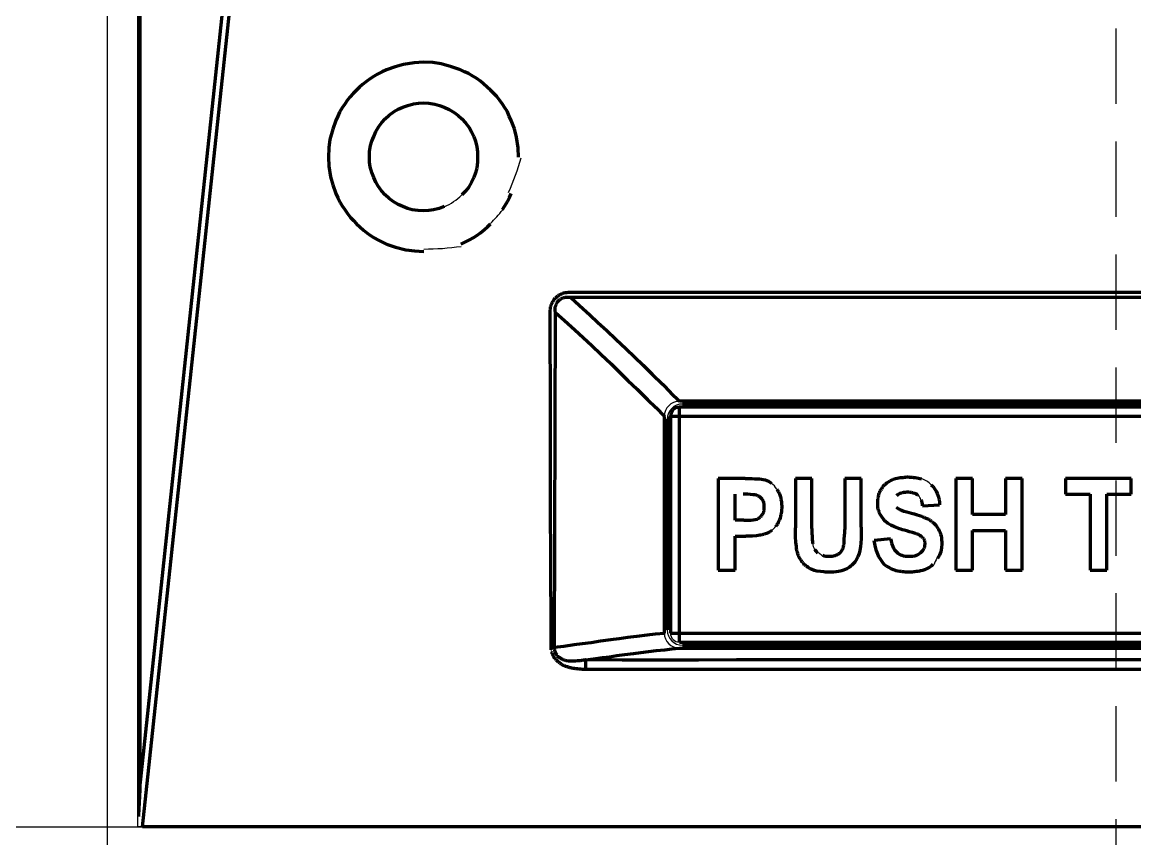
# Model space of a CAD drawing. Header units: millimetres. Extents: x 1622 to 1905, y 0 to 327.
# Drawn here: x 1762.03 to 1798.99, y 60.1 to 87.21 of the extents above; entities that cross this region are included whole.
import ezdxf

# ---------------------------------------------------------------- set-up
doc = ezdxf.new("R2010")
doc.units = ezdxf.units.MM
doc.linetypes.add('ACAD_ISO02W100', pattern=[15, 12, -3])
doc.linetypes.add('HIDDEN', pattern=[0.375, 0.25, -0.125])
doc.layers.add('8', color=140, linetype='ACAD_ISO02W100')
doc.layers.add('at_Entity', color=7, linetype='Continuous')

# ---------------------------------------------------------------- blocks, each defined once
blk = doc.blocks.new('GYER HERH  WRE TS1600AF 4P')
blk.add_lwpolyline([(79591.425, 9443.286), (79591.425, 9435.786, -0.414214), (79587.925, 9432.286), (79584.925, 9432.286), (79584.925, 9229.786), (79783.925, 9229.786), (79783.925, 9297.165)], format="xyb")
blk.add_lwpolyline([(79651.932, 9426.286), (79716.929, 9426.286), (79716.929, 9229.786), (79651.932, 9229.786)], close=True)
at = {"color": 3}
blk.add_lwpolyline([(79650.925, 9347.786), (79717.925, 9347.786), (79717.925, 9228.786), (79650.925, 9228.786)], close=True, dxfattribs=at)
at = {"layer": '8', "color": 3, "linetype": 'HIDDEN', "ltscale": 10}
blk.add_line((79684.425, 9496.286), (79684.425, 9169.286), dxfattribs=at)
at = {"layer": 'at_Entity', "color": 0, "lineweight": 140}
for p, q in [((79652.001, 9346.786), (79652.001, 9231.067)), ((79652.001, 9231.067), (79658.131, 9288.484)), ((79652.087, 9229.786), (79658.35, 9288.447)), ((79661.429, 9255.173), (79661.114, 9255.154)), ((79661.735, 9255.157), (79661.429, 9255.173)), ((79660.056, 9254.851), (79659.901, 9254.774)), ((79660.197, 9254.915), (79660.056, 9254.851)), ((79660.482, 9255.019), (79660.197, 9254.915)), ((79660.76, 9255.099), (79660.482, 9255.019)), ((79661.114, 9255.154), (79660.76, 9255.099)), ((79662.018, 9255.115), (79661.735, 9255.157)), ((79662.357, 9255.02), (79662.018, 9255.115)), ((79662.651, 9254.915), (79662.357, 9255.02)), ((79662.793, 9254.854), (79662.651, 9254.915)), ((79662.92, 9254.792), (79662.793, 9254.854)), ((79659.404, 9254.432), (79659.302, 9254.341)), ((79659.539, 9254.538), (79659.404, 9254.432)), ((79659.662, 9254.628), (79659.539, 9254.538)), ((79659.782, 9254.705), (79659.662, 9254.628)), ((79659.901, 9254.774), (79659.782, 9254.705)), ((79663.07, 9254.708), (79662.92, 9254.792)), ((79663.201, 9254.628), (79663.07, 9254.708)), ((79663.316, 9254.541), (79663.201, 9254.628)), ((79663.421, 9254.457), (79663.316, 9254.541)), ((79663.546, 9254.344), (79663.421, 9254.457)), ((79659.093, 9254.13), (79658.979, 9254.004)), ((79659.198, 9254.237), (79659.093, 9254.13)), ((79659.302, 9254.341), (79659.198, 9254.237)), ((79663.655, 9254.237), (79663.546, 9254.344)), ((79663.764, 9254.134), (79663.655, 9254.237)), ((79663.857, 9254.032), (79663.764, 9254.134)), ((79658.807, 9253.781), (79658.724, 9253.655)), ((79658.893, 9253.897), (79658.807, 9253.781)), ((79658.979, 9254.004), (79658.893, 9253.897)), ((79660.741, 9253.678), (79660.905, 9253.737)), ((79660.905, 9253.737), (79661.096, 9253.788)), ((79661.096, 9253.788), (79661.257, 9253.81)), ((79661.257, 9253.81), (79661.429, 9253.817)), ((79661.429, 9253.817), (79661.604, 9253.808)), ((79661.604, 9253.808), (79661.8, 9253.779)), ((79661.8, 9253.779), (79661.954, 9253.736)), ((79661.954, 9253.736), (79662.116, 9253.678)), ((79663.961, 9253.901), (79663.857, 9254.032)), ((79664.049, 9253.781), (79663.961, 9253.901)), ((79664.13, 9253.66), (79664.049, 9253.781)), ((79658.576, 9253.378), (79658.517, 9253.236)), ((79658.638, 9253.506), (79658.576, 9253.378)), ((79658.724, 9253.655), (79658.638, 9253.506)), ((79660.151, 9253.287), (79660.289, 9253.407)), ((79660.289, 9253.407), (79660.451, 9253.528)), ((79660.451, 9253.528), (79660.589, 9253.607)), ((79660.589, 9253.607), (79660.741, 9253.678)), ((79662.116, 9253.678), (79662.274, 9253.603)), ((79662.274, 9253.603), (79662.446, 9253.503)), ((79662.446, 9253.503), (79662.576, 9253.404)), ((79662.576, 9253.404), (79662.703, 9253.287)), ((79664.201, 9253.54), (79664.13, 9253.66)), ((79664.277, 9253.382), (79664.201, 9253.54)), ((79664.337, 9253.236), (79664.277, 9253.382)), ((79658.517, 9253.236), (79658.408, 9252.948)), ((79659.842, 9252.867), (79659.94, 9253.039)), ((79659.94, 9253.039), (79660.038, 9253.164)), ((79660.038, 9253.164), (79660.151, 9253.287)), ((79662.703, 9253.287), (79662.819, 9253.159)), ((79662.819, 9253.159), (79662.94, 9253.002)), ((79662.94, 9253.002), (79663.023, 9252.862)), ((79664.445, 9252.959), (79664.337, 9253.236)), ((79664.521, 9252.684), (79664.445, 9252.959)), ((79658.317, 9252.609), (79658.282, 9252.323)), ((79658.408, 9252.948), (79658.317, 9252.609)), ((79659.708, 9252.551), (79659.771, 9252.705)), ((79659.771, 9252.705), (79659.842, 9252.867)), ((79663.023, 9252.862), (79663.097, 9252.705)), ((79663.097, 9252.705), (79663.155, 9252.546)), ((79664.569, 9252.332), (79664.521, 9252.684)), ((79658.282, 9252.323), (79658.27, 9252.02)), ((79659.636, 9252.201), (79659.664, 9252.399)), ((79659.664, 9252.399), (79659.708, 9252.551)), ((79663.155, 9252.546), (79663.202, 9252.357)), ((79663.202, 9252.357), (79663.218, 9252.196)), ((79664.584, 9252.02), (79664.569, 9252.332)), ((79658.27, 9252.02), (79658.285, 9251.714)), ((79659.627, 9252.02), (79659.636, 9252.201)), ((79659.634, 9251.854), (79659.627, 9252.02)), ((79659.655, 9251.697), (79659.634, 9251.854)), ((79663.217, 9251.848), (79663.194, 9251.655)), ((79663.223, 9252.02), (79663.217, 9251.848)), ((79663.218, 9252.196), (79663.223, 9252.02)), ((79658.285, 9251.714), (79658.333, 9251.367)), ((79659.708, 9251.507), (79659.655, 9251.697)), ((79659.771, 9251.343), (79659.708, 9251.507)), ((79663.155, 9251.501), (79663.097, 9251.343)), ((79663.194, 9251.655), (79663.155, 9251.501)), ((79658.333, 9251.367), (79658.409, 9251.093)), ((79659.838, 9251.188), (79659.771, 9251.343)), ((79659.917, 9251.052), (79659.838, 9251.188)), ((79663.019, 9251.184), (79662.916, 9251.015)), ((79663.097, 9251.343), (79663.019, 9251.184)), ((79658.409, 9251.093), (79658.517, 9250.813)), ((79658.517, 9250.813), (79658.579, 9250.669)), ((79660.035, 9250.895), (79659.917, 9251.052)), ((79660.151, 9250.761), (79660.035, 9250.895)), ((79660.284, 9250.644), (79660.151, 9250.761)), ((79662.817, 9250.89), (79662.703, 9250.761)), ((79662.916, 9251.015), (79662.817, 9250.89)), ((79664.279, 9250.673), (79664.337, 9250.813)), ((79658.579, 9250.669), (79658.656, 9250.515)), ((79658.656, 9250.515), (79658.727, 9250.398)), ((79658.727, 9250.398), (79658.807, 9250.275)), ((79660.414, 9250.545), (79660.284, 9250.644)), ((79660.584, 9250.448), (79660.414, 9250.545)), ((79660.741, 9250.378), (79660.584, 9250.448)), ((79660.899, 9250.316), (79660.741, 9250.378)), ((79662.116, 9250.378), (79661.948, 9250.316)), ((79664.049, 9250.275), (79664.132, 9250.402)), ((79664.132, 9250.402), (79664.219, 9250.549)), ((79664.219, 9250.549), (79664.279, 9250.673)), ((79658.807, 9250.275), (79658.897, 9250.152)), ((79658.897, 9250.152), (79659.003, 9250.018)), ((79659.003, 9250.018), (79659.096, 9249.915)), ((79661.054, 9250.273), (79660.899, 9250.316)), ((79661.251, 9250.247), (79661.054, 9250.273)), ((79661.429, 9250.238), (79661.251, 9250.247)), ((79661.599, 9250.245), (79661.429, 9250.238)), ((79661.757, 9250.264), (79661.599, 9250.245)), ((79661.948, 9250.316), (79661.757, 9250.264)), ((79659.096, 9249.915), (79659.198, 9249.804)), ((79659.198, 9249.804), (79659.306, 9249.7)), ((79659.306, 9249.7), (79659.433, 9249.588)), ((79663.449, 9249.612), (79663.55, 9249.703)), ((79663.55, 9249.703), (79663.655, 9249.804)), ((79659.433, 9249.588), (79659.542, 9249.504)), ((79659.542, 9249.504), (79659.662, 9249.421)), ((79659.662, 9249.421), (79659.787, 9249.341)), ((79659.787, 9249.341), (79659.934, 9249.256)), ((79659.934, 9249.256), (79660.06, 9249.194)), ((79662.802, 9249.197), (79662.956, 9249.274)), ((79662.956, 9249.274), (79663.075, 9249.343)), ((79663.075, 9249.343), (79663.201, 9249.421)), ((79663.201, 9249.421), (79663.319, 9249.507)), ((79663.319, 9249.507), (79663.449, 9249.612)), ((79660.06, 9249.194), (79660.197, 9249.133)), ((79660.197, 9249.133), (79660.497, 9249.03)), ((79660.497, 9249.03), (79660.842, 9248.941)), ((79660.842, 9248.941), (79661.128, 9248.904)), ((79661.128, 9248.904), (79661.434, 9248.89)), ((79662.662, 9249.133), (79662.802, 9249.197)), ((79665.867, 9247.39), (79665.887, 9247.408)), ((79665.887, 9247.408), (79665.908, 9247.425)), ((79665.908, 9247.425), (79665.935, 9247.441)), ((79665.935, 9247.441), (79665.966, 9247.459)), ((79665.966, 9247.459), (79665.991, 9247.472)), ((79665.991, 9247.472), (79666.017, 9247.484)), ((79666.017, 9247.484), (79666.048, 9247.499)), ((79666.048, 9247.499), (79666.085, 9247.513)), ((79666.085, 9247.513), (79666.116, 9247.521)), ((79666.116, 9247.521), (79666.149, 9247.528)), ((79666.149, 9247.528), (79666.191, 9247.529)), ((79666.191, 9247.529), (79666.234, 9247.532)), ((79666.234, 9247.532), (79666.268, 9247.534)), ((79666.268, 9247.534), (79666.305, 9247.535)), ((79666.305, 9247.535), (79667.268, 9247.538)), ((79667.268, 9247.538), (79668.351, 9247.538)), ((79668.351, 9247.538), (79669.226, 9247.536)), ((79669.226, 9247.536), (79670.157, 9247.535)), ((79670.157, 9247.535), (79671.208, 9247.535)), ((79671.208, 9247.535), (79672.393, 9247.535)), ((79672.393, 9247.535), (79673.35, 9247.535)), ((79673.35, 9247.535), (79674.372, 9247.535)), ((79674.372, 9247.535), (79675.483, 9247.535)), ((79675.483, 9247.535), (79676.735, 9247.535)), ((79676.735, 9247.535), (79677.746, 9247.535)), ((79677.746, 9247.535), (79678.822, 9247.535)), ((79678.822, 9247.535), (79679.938, 9247.535)), ((79679.938, 9247.535), (79681.192, 9247.535)), ((79681.192, 9247.535), (79682.202, 9247.535)), ((79682.202, 9247.535), (79683.279, 9247.535)), ((79683.279, 9247.535), (79684.269, 9247.535)), ((79684.269, 9247.535), (79685.38, 9247.535)), ((79665.643, 9247.049), (79665.651, 9247.066)), ((79665.643, 9247.033), (79665.643, 9247.049)), ((79665.651, 9247.066), (79665.658, 9247.084)), ((79665.658, 9247.084), (79665.662, 9247.099)), ((79665.662, 9247.099), (79665.666, 9247.115)), ((79665.666, 9247.115), (79665.678, 9247.137)), ((79665.678, 9247.137), (79665.69, 9247.161)), ((79665.69, 9247.161), (79665.698, 9247.179)), ((79665.698, 9247.179), (79665.706, 9247.196)), ((79665.706, 9247.196), (79665.718, 9247.217)), ((79665.718, 9247.217), (79665.732, 9247.24)), ((79665.732, 9247.24), (79665.743, 9247.257)), ((79665.743, 9247.257), (79665.758, 9247.277)), ((79665.758, 9247.277), (79665.772, 9247.298)), ((79665.772, 9247.298), (79665.789, 9247.32)), ((79665.789, 9247.32), (79665.805, 9247.335)), ((79665.805, 9247.335), (79665.822, 9247.351)), ((79665.805, 9247.034), (79665.807, 9247.047)), ((79665.807, 9247.047), (79665.809, 9247.057)), ((79665.809, 9247.057), (79665.81, 9247.071)), ((79665.81, 9247.071), (79665.818, 9247.088)), ((79665.818, 9247.088), (79665.825, 9247.106)), ((79665.822, 9247.351), (79665.843, 9247.369)), ((79665.825, 9247.106), (79665.831, 9247.118)), ((79665.831, 9247.118), (79665.839, 9247.13)), ((79665.839, 9247.13), (79665.845, 9247.15)), ((79665.843, 9247.369), (79665.867, 9247.39)), ((79665.845, 9247.15), (79665.854, 9247.169)), ((79665.854, 9247.169), (79665.861, 9247.181)), ((79665.861, 9247.181), (79665.867, 9247.196)), ((79665.867, 9247.196), (79665.879, 9247.213)), ((79665.879, 9247.213), (79665.895, 9247.231)), ((79665.895, 9247.231), (79665.908, 9247.244)), ((79665.908, 9247.244), (79665.919, 9247.255)), ((79665.919, 9247.255), (79665.937, 9247.271)), ((79665.937, 9247.271), (79665.959, 9247.287)), ((79665.959, 9247.287), (79665.977, 9247.299)), ((79665.977, 9247.299), (79665.994, 9247.314)), ((79665.994, 9247.314), (79666.012, 9247.325)), ((79666.012, 9247.325), (79666.035, 9247.337)), ((79666.035, 9247.337), (79666.056, 9247.345)), ((79666.056, 9247.345), (79666.08, 9247.351)), ((79666.08, 9247.351), (79666.104, 9247.361)), ((79666.104, 9247.361), (79666.133, 9247.369)), ((79666.133, 9247.369), (79666.158, 9247.372)), ((79666.158, 9247.372), (79666.184, 9247.373)), ((79666.184, 9247.373), (79666.216, 9247.373)), ((79666.216, 9247.373), (79666.25, 9247.372)), ((79666.25, 9247.372), (79666.276, 9247.37)), ((79666.276, 9247.37), (79666.305, 9247.366)), ((79666.305, 9247.366), (79702.548, 9247.366)), ((79666.305, 9247.366), (79666.611, 9247.091)), ((79666.611, 9247.091), (79666.951, 9246.782)), ((79665.632, 9246.924), (79665.633, 9246.936)), ((79665.632, 9246.909), (79665.632, 9246.924)), ((79665.632, 9246.896), (79665.632, 9246.909)), ((79665.632, 9246.88), (79665.632, 9246.896)), ((79665.632, 9246.865), (79665.632, 9246.88)), ((79665.632, 9246.619), (79665.632, 9246.865)), ((79665.633, 9246.936), (79665.637, 9246.952)), ((79665.637, 9246.952), (79665.641, 9246.967)), ((79665.641, 9246.967), (79665.643, 9246.983)), ((79665.643, 9247.018), (79665.643, 9247.033)), ((79665.643, 9246.999), (79665.643, 9247.018)), ((79665.643, 9246.983), (79665.643, 9246.999)), ((79665.775, 9235.744), (79665.81, 9246.865)), ((79665.798, 9246.976), (79665.799, 9246.992)), ((79665.798, 9246.961), (79665.798, 9246.976)), ((79665.798, 9246.947), (79665.798, 9246.961)), ((79665.798, 9246.937), (79665.798, 9246.947)), ((79665.798, 9246.927), (79665.798, 9246.937)), ((79665.798, 9246.917), (79665.798, 9246.927)), ((79665.802, 9246.906), (79665.798, 9246.917)), ((79665.799, 9246.992), (79665.801, 9247.005)), ((79665.801, 9247.005), (79665.804, 9247.02)), ((79665.804, 9246.895), (79665.802, 9246.906)), ((79665.804, 9247.02), (79665.805, 9247.034)), ((79665.806, 9246.88), (79665.804, 9246.895)), ((79665.81, 9246.865), (79665.806, 9246.88)), ((79665.81, 9246.865), (79666.112, 9246.593)), ((79666.951, 9246.782), (79667.223, 9246.531)), ((79665.632, 9246.389), (79665.632, 9246.619)), ((79665.632, 9246.103), (79665.632, 9246.389)), ((79666.112, 9246.593), (79666.453, 9246.285)), ((79667.223, 9246.531), (79667.513, 9246.261)), ((79665.632, 9245.849), (79665.632, 9246.103)), ((79666.453, 9246.285), (79666.726, 9246.035)), ((79666.726, 9246.035), (79667.016, 9245.768)), ((79667.513, 9246.261), (79667.819, 9245.974)), ((79667.819, 9245.974), (79668.161, 9245.651)), ((79665.633, 9245.572), (79665.632, 9245.849)), ((79665.637, 9245.314), (79665.633, 9245.572)), ((79667.016, 9245.768), (79667.319, 9245.479)), ((79668.161, 9245.651), (79668.435, 9245.39)), ((79665.641, 9244.993), (79665.637, 9245.314)), ((79667.319, 9245.479), (79667.659, 9245.153)), ((79668.435, 9245.39), (79668.724, 9245.112)), ((79665.643, 9244.707), (79665.641, 9244.993)), ((79667.659, 9245.153), (79667.93, 9244.887)), ((79667.93, 9244.887), (79668.217, 9244.604)), ((79668.724, 9245.112), (79669.027, 9244.814)), ((79665.643, 9244.394), (79665.643, 9244.707)), ((79668.217, 9244.604), (79668.527, 9244.309)), ((79669.027, 9244.814), (79669.366, 9244.477)), ((79669.366, 9244.477), (79669.637, 9244.204)), ((79665.643, 9244.103), (79665.643, 9244.394)), ((79665.643, 9243.742), (79665.643, 9244.103)), ((79668.527, 9244.309), (79668.871, 9243.973)), ((79669.637, 9244.204), (79669.927, 9243.912)), ((79665.643, 9243.418), (79665.643, 9243.742)), ((79668.871, 9243.973), (79669.143, 9243.7)), ((79669.927, 9243.72), (79669.809, 9243.696)), ((79698.923, 9243.912), (79669.927, 9243.912)), ((79698.923, 9243.72), (79669.927, 9243.72)), ((79669.927, 9235.913), (79669.927, 9243.72)), ((79670.03, 9243.823), (79698.837, 9243.823)), ((79665.643, 9243.101), (79665.643, 9243.418)), ((79669.143, 9243.7), (79669.429, 9243.411)), ((79669.429, 9236.215), (79669.429, 9243.411)), ((79669.579, 9240.524), (79669.579, 9243.411)), ((79669.649, 9243.529), (79669.63, 9243.411)), ((79699.228, 9243.411), (79669.63, 9243.411)), ((79669.63, 9243.411), (79669.63, 9236.215)), ((79669.7, 9243.626), (79669.649, 9243.529)), ((79669.809, 9243.696), (79669.7, 9243.626)), ((79665.643, 9242.799), (79665.643, 9243.101)), ((79669.527, 9236.319), (79669.527, 9243.315)), ((79665.643, 9242.422), (79665.643, 9242.799)), ((79665.643, 9242.085), (79665.643, 9242.422)), ((79665.643, 9241.775), (79665.643, 9242.085)), ((79665.643, 9241.485), (79665.643, 9241.775)), ((79665.643, 9241.124), (79665.643, 9241.485)), ((79665.643, 9240.804), (79665.643, 9241.124)), ((79672.108, 9241.349), (79671.219, 9241.349)), ((79671.219, 9241.349), (79671.219, 9238.3)), ((79672.108, 9241.349), (79672.211, 9241.347)), ((79672.211, 9241.347), (79672.329, 9241.344)), ((79672.329, 9241.344), (79672.425, 9241.339)), ((79672.425, 9241.339), (79672.53, 9241.334)), ((79672.53, 9241.334), (79672.591, 9241.332)), ((79672.591, 9241.332), (79672.659, 9241.327)), ((79672.659, 9241.327), (79672.714, 9241.318)), ((79672.714, 9241.318), (79672.772, 9241.305)), ((79672.772, 9241.305), (79672.828, 9241.284)), ((79672.828, 9241.284), (79672.89, 9241.255)), ((79672.89, 9241.255), (79672.937, 9241.226)), ((79672.937, 9241.226), (79672.985, 9241.194)), ((79674.331, 9241.349), (79673.782, 9241.349)), ((79673.782, 9241.349), (79673.782, 9239.714)), ((79674.331, 9239.684), (79674.331, 9241.349)), ((79675.971, 9241.349), (79675.422, 9241.349)), ((79675.422, 9241.349), (79675.422, 9239.655)), ((79675.971, 9239.736), (79675.971, 9241.349)), ((79676.714, 9241.105), (79676.736, 9241.127)), ((79676.736, 9241.127), (79676.756, 9241.144)), ((79676.756, 9241.144), (79676.777, 9241.165)), ((79676.777, 9241.165), (79676.824, 9241.201)), ((79676.824, 9241.201), (79676.879, 9241.238)), ((79676.879, 9241.238), (79676.925, 9241.266)), ((79676.925, 9241.266), (79676.975, 9241.297)), ((79676.975, 9241.297), (79677.033, 9241.322)), ((79677.033, 9241.322), (79677.102, 9241.345)), ((79677.102, 9241.345), (79677.16, 9241.359)), ((79677.16, 9241.359), (79677.223, 9241.371)), ((79677.223, 9241.371), (79677.259, 9241.379)), ((79677.259, 9241.379), (79677.296, 9241.385)), ((79677.296, 9241.385), (79677.326, 9241.386)), ((79677.326, 9241.386), (79677.361, 9241.386)), ((79677.361, 9241.386), (79677.398, 9241.391)), ((79677.398, 9241.391), (79677.439, 9241.396)), ((79677.439, 9241.396), (79677.474, 9241.399)), ((79677.474, 9241.399), (79677.516, 9241.4)), ((79677.516, 9241.4), (79677.544, 9241.399)), ((79677.544, 9241.399), (79677.578, 9241.396)), ((79677.578, 9241.396), (79677.609, 9241.394)), ((79677.609, 9241.394), (79677.642, 9241.393)), ((79677.642, 9241.393), (79677.671, 9241.389)), ((79677.671, 9241.389), (79677.704, 9241.386)), ((79677.704, 9241.386), (79677.731, 9241.386)), ((79677.731, 9241.386), (79677.76, 9241.386)), ((79677.76, 9241.386), (79677.813, 9241.374)), ((79677.813, 9241.374), (79677.873, 9241.361)), ((79677.873, 9241.361), (79677.92, 9241.349)), ((79677.92, 9241.349), (79677.968, 9241.334)), ((79678.296, 9241.143), (79678.354, 9241.078)), ((79679.671, 9241.349), (79679.11, 9241.349)), ((79679.11, 9241.349), (79679.11, 9238.3)), ((79679.671, 9240.148), (79679.671, 9241.349)), ((79681.311, 9241.349), (79680.761, 9241.349)), ((79680.761, 9241.349), (79680.761, 9240.148)), ((79681.311, 9238.3), (79681.311, 9241.349)), ((79684.936, 9241.349), (79682.758, 9241.349)), ((79682.758, 9241.349), (79682.758, 9240.826)), ((79684.936, 9240.826), (79684.936, 9241.349)), ((79665.644, 9240.524), (79665.643, 9240.804)), ((79671.779, 9239.964), (79671.779, 9240.826)), ((79672.124, 9240.826), (79672.044, 9240.826)), ((79672.2, 9240.825), (79672.124, 9240.826)), ((79672.295, 9240.82), (79672.2, 9240.825)), ((79672.378, 9240.811), (79672.295, 9240.82)), ((79672.39, 9240.811), (79672.378, 9240.811)), ((79672.402, 9240.811), (79672.39, 9240.811)), ((79672.417, 9240.811), (79672.402, 9240.811)), ((79672.429, 9240.811), (79672.417, 9240.811)), ((79672.469, 9240.8), (79672.429, 9240.811)), ((79672.501, 9240.79), (79672.469, 9240.8)), ((79672.533, 9240.775), (79672.501, 9240.79)), ((79672.559, 9240.76), (79672.533, 9240.775)), ((79672.59, 9240.746), (79672.559, 9240.76)), ((79673.163, 9240.995), (79673.183, 9240.966)), ((79673.183, 9240.966), (79673.202, 9240.933)), ((79673.202, 9240.933), (79673.216, 9240.905)), ((79673.216, 9240.905), (79673.232, 9240.877)), ((79673.232, 9240.877), (79673.249, 9240.843)), ((79673.249, 9240.843), (79673.267, 9240.803)), ((79673.267, 9240.803), (79673.277, 9240.771)), ((79673.277, 9240.771), (79673.284, 9240.737)), ((79676.538, 9240.743), (79676.546, 9240.767)), ((79676.546, 9240.767), (79676.549, 9240.799)), ((79676.549, 9240.799), (79676.557, 9240.833)), ((79676.557, 9240.833), (79676.568, 9240.858)), ((79676.568, 9240.858), (79676.581, 9240.885)), ((79676.581, 9240.885), (79676.588, 9240.908)), ((79676.588, 9240.908), (79676.601, 9240.936)), ((79676.601, 9240.936), (79676.616, 9240.958)), ((79676.616, 9240.958), (79676.633, 9240.98)), ((79676.633, 9240.98), (79676.649, 9241.004)), ((79676.649, 9241.004), (79676.666, 9241.032)), ((79676.666, 9241.032), (79676.68, 9241.057)), ((79676.68, 9241.057), (79676.696, 9241.084)), ((79676.696, 9241.084), (79676.714, 9241.105)), ((79677.169, 9240.804), (79677.136, 9240.774)), ((79677.205, 9240.828), (79677.169, 9240.804)), ((79677.251, 9240.849), (79677.205, 9240.828)), ((79677.292, 9240.863), (79677.251, 9240.849)), ((79677.314, 9240.868), (79677.292, 9240.863)), ((79677.338, 9240.873), (79677.314, 9240.868)), ((79677.371, 9240.879), (79677.338, 9240.873)), ((79677.401, 9240.885), (79677.371, 9240.879)), ((79677.424, 9240.886), (79677.401, 9240.885)), ((79677.45, 9240.888), (79677.424, 9240.886)), ((79677.483, 9240.891), (79677.45, 9240.888)), ((79677.51, 9240.892), (79677.483, 9240.891)), ((79677.537, 9240.891), (79677.51, 9240.892)), ((79677.559, 9240.889), (79677.537, 9240.891)), ((79677.589, 9240.886), (79677.559, 9240.889)), ((79677.619, 9240.885), (79677.589, 9240.886)), ((79677.643, 9240.883), (79677.619, 9240.885)), ((79677.664, 9240.877), (79677.643, 9240.883)), ((79677.687, 9240.869), (79677.664, 9240.877)), ((79677.709, 9240.863), (79677.687, 9240.869)), ((79677.752, 9240.85), (79677.709, 9240.863)), ((79677.789, 9240.834), (79677.752, 9240.85)), ((79677.829, 9240.811), (79677.789, 9240.834)), ((79677.864, 9240.789), (79677.829, 9240.811)), ((79678.354, 9241.078), (79678.416, 9240.998)), ((79678.416, 9240.998), (79678.457, 9240.927)), ((79678.457, 9240.927), (79678.491, 9240.848)), ((79678.491, 9240.848), (79678.527, 9240.758)), ((79678.527, 9240.758), (79678.555, 9240.654)), ((79682.758, 9240.826), (79683.578, 9240.826)), ((79683.578, 9240.826), (79683.578, 9238.3)), ((79684.133, 9240.826), (79684.936, 9240.826)), ((79684.133, 9238.3), (79684.133, 9240.826)), ((79665.646, 9240.258), (79665.644, 9240.524)), ((79672.615, 9240.727), (79672.59, 9240.746)), ((79672.643, 9240.698), (79672.615, 9240.727)), ((79672.668, 9240.671), (79672.643, 9240.698)), ((79672.685, 9240.647), (79672.668, 9240.671)), ((79672.701, 9240.618), (79672.685, 9240.647)), ((79672.718, 9240.58), (79672.701, 9240.618)), ((79672.731, 9240.546), (79672.718, 9240.58)), ((79672.736, 9240.53), (79672.731, 9240.546)), ((79672.74, 9240.515), (79672.736, 9240.53)), ((79672.745, 9240.496), (79672.74, 9240.515)), ((79672.749, 9240.48), (79672.745, 9240.496)), ((79672.749, 9240.458), (79672.749, 9240.48)), ((79672.749, 9240.439), (79672.749, 9240.458)), ((79672.749, 9240.416), (79672.749, 9240.439)), ((79672.749, 9240.399), (79672.749, 9240.416)), ((79672.749, 9240.383), (79672.749, 9240.399)), ((79673.284, 9240.737), (79673.293, 9240.699)), ((79673.293, 9240.699), (79673.303, 9240.654)), ((79673.303, 9240.654), (79673.312, 9240.617)), ((79673.312, 9240.617), (79673.321, 9240.575)), ((79673.321, 9240.575), (79673.322, 9240.534)), ((79673.322, 9240.534), (79673.324, 9240.485)), ((79673.324, 9240.485), (79673.326, 9240.442)), ((79673.326, 9240.442), (79673.327, 9240.399)), ((79673.327, 9240.399), (79673.326, 9240.374)), ((79676.515, 9240.506), (79676.518, 9240.546)), ((79676.516, 9240.466), (79676.515, 9240.506)), ((79676.519, 9240.418), (79676.516, 9240.466)), ((79676.518, 9240.608), (79676.52, 9240.636)), ((79676.518, 9240.575), (79676.518, 9240.608)), ((79676.518, 9240.546), (79676.518, 9240.575)), ((79676.524, 9240.377), (79676.519, 9240.418)), ((79676.52, 9240.636), (79676.524, 9240.664)), ((79676.524, 9240.664), (79676.526, 9240.688)), ((79676.526, 9240.688), (79676.531, 9240.718)), ((79676.531, 9240.718), (79676.538, 9240.743)), ((79677.125, 9240.399), (79677.163, 9240.371)), ((79677.977, 9240.598), (79677.956, 9240.642)), ((79677.99, 9240.555), (79677.977, 9240.598)), ((79678, 9240.497), (79677.99, 9240.555)), ((79678.008, 9240.443), (79678, 9240.497)), ((79678.008, 9240.443), (79678.569, 9240.472)), ((79678.555, 9240.654), (79678.565, 9240.567)), ((79678.565, 9240.567), (79678.569, 9240.472)), ((79665.648, 9239.93), (79665.646, 9240.258)), ((79672.513, 9240.001), (79672.54, 9240.018)), ((79672.54, 9240.018), (79672.568, 9240.036)), ((79672.568, 9240.036), (79672.59, 9240.051)), ((79672.59, 9240.051), (79672.617, 9240.067)), ((79672.617, 9240.067), (79672.634, 9240.089)), ((79672.634, 9240.089), (79672.655, 9240.113)), ((79672.655, 9240.113), (79672.671, 9240.131)), ((79672.671, 9240.131), (79672.686, 9240.148)), ((79672.686, 9240.148), (79672.703, 9240.18)), ((79672.703, 9240.18), (79672.72, 9240.214)), ((79672.72, 9240.214), (79672.731, 9240.239)), ((79672.731, 9240.239), (79672.737, 9240.266)), ((79672.737, 9240.266), (79672.739, 9240.282)), ((79672.739, 9240.282), (79672.743, 9240.298)), ((79672.743, 9240.298), (79672.747, 9240.313)), ((79672.747, 9240.313), (79672.749, 9240.332)), ((79672.749, 9240.368), (79672.749, 9240.383)), ((79672.749, 9240.349), (79672.749, 9240.368)), ((79672.749, 9240.332), (79672.749, 9240.349)), ((79673.272, 9240.031), (79673.255, 9239.981)), ((79673.288, 9240.093), (79673.272, 9240.031)), ((79673.301, 9240.148), (79673.288, 9240.093)), ((79673.307, 9240.173), (79673.301, 9240.148)), ((79673.313, 9240.201), (79673.307, 9240.173)), ((79673.319, 9240.236), (79673.313, 9240.201)), ((79673.321, 9240.266), (79673.319, 9240.236)), ((79673.322, 9240.307), (79673.321, 9240.266)), ((79673.324, 9240.34), (79673.322, 9240.307)), ((79673.326, 9240.374), (79673.324, 9240.34)), ((79676.536, 9240.337), (79676.524, 9240.377)), ((79676.547, 9240.297), (79676.536, 9240.337)), ((79676.56, 9240.251), (79676.547, 9240.297)), ((79676.569, 9240.215), (79676.56, 9240.251)), ((79676.609, 9240.138), (79676.569, 9240.215)), ((79676.65, 9240.071), (79676.609, 9240.138)), ((79676.708, 9239.994), (79676.65, 9240.071)), ((79677.163, 9240.371), (79677.212, 9240.341)), ((79677.212, 9240.341), (79677.256, 9240.318)), ((79677.256, 9240.318), (79677.303, 9240.296)), ((79677.303, 9240.296), (79677.386, 9240.269)), ((79677.386, 9240.269), (79677.48, 9240.242)), ((79677.48, 9240.242), (79677.557, 9240.221)), ((79677.557, 9240.221), (79677.637, 9240.2)), ((79677.637, 9240.2), (79677.727, 9240.173)), ((79677.727, 9240.173), (79677.825, 9240.145)), ((79677.825, 9240.145), (79677.902, 9240.122)), ((79677.902, 9240.122), (79677.985, 9240.097)), ((79677.985, 9240.097), (79678.019, 9240.08)), ((79678.019, 9240.08), (79678.058, 9240.061)), ((79678.058, 9240.061), (79678.087, 9240.046)), ((79678.087, 9240.046), (79678.117, 9240.03)), ((79678.117, 9240.03), (79678.147, 9240.019)), ((79678.147, 9240.019), (79678.179, 9240.006)), ((79680.761, 9240.148), (79679.671, 9240.148)), ((79665.649, 9239.64), (79665.648, 9239.93)), ((79672.073, 9239.964), (79671.779, 9239.964)), ((79672.073, 9239.964), (79672.114, 9239.964)), ((79672.114, 9239.964), (79672.158, 9239.964)), ((79672.158, 9239.964), (79672.191, 9239.964)), ((79672.191, 9239.964), (79672.228, 9239.964)), ((79672.228, 9239.964), (79672.302, 9239.966)), ((79672.302, 9239.966), (79672.383, 9239.972)), ((79672.383, 9239.972), (79672.447, 9239.983)), ((79672.447, 9239.983), (79672.513, 9240.001)), ((79673.159, 9239.797), (79673.134, 9239.758)), ((79673.183, 9239.837), (79673.159, 9239.797)), ((79673.21, 9239.886), (79673.183, 9239.837)), ((79673.232, 9239.927), (79673.21, 9239.886)), ((79673.255, 9239.981), (79673.232, 9239.927)), ((79673.782, 9239.559), (79673.782, 9239.714)), ((79674.331, 9239.684), (79674.331, 9239.606)), ((79675.42, 9239.552), (79675.422, 9239.655)), ((79675.971, 9239.674), (79675.97, 9239.603)), ((79675.971, 9239.736), (79675.971, 9239.674)), ((79676.765, 9239.927), (79676.708, 9239.994)), ((79676.855, 9239.858), (79676.765, 9239.927)), ((79676.948, 9239.802), (79676.855, 9239.858)), ((79677.07, 9239.745), (79676.948, 9239.802)), ((79677.182, 9239.699), (79677.07, 9239.745)), ((79677.236, 9239.68), (79677.182, 9239.699)), ((79677.282, 9239.665), (79677.236, 9239.68)), ((79677.339, 9239.648), (79677.282, 9239.665)), ((79677.395, 9239.633), (79677.339, 9239.648)), ((79678.179, 9240.006), (79678.206, 9239.994)), ((79678.206, 9239.994), (79678.238, 9239.979)), ((79678.238, 9239.979), (79678.257, 9239.963)), ((79678.257, 9239.963), (79678.281, 9239.947)), ((79678.281, 9239.947), (79678.3, 9239.932)), ((79678.3, 9239.932), (79678.318, 9239.913)), ((79678.318, 9239.913), (79678.342, 9239.896)), ((79678.342, 9239.896), (79678.367, 9239.877)), ((79678.367, 9239.877), (79678.385, 9239.862)), ((79678.385, 9239.862), (79678.405, 9239.846)), ((79678.405, 9239.846), (79678.442, 9239.802)), ((79678.442, 9239.802), (79678.48, 9239.751)), ((79678.48, 9239.751), (79678.507, 9239.709)), ((79678.507, 9239.709), (79678.534, 9239.662)), ((79678.534, 9239.662), (79678.562, 9239.612)), ((79665.652, 9239.378), (79665.649, 9239.64)), ((79665.654, 9239.132), (79665.652, 9239.378)), ((79671.779, 9239.434), (79672.136, 9239.434)), ((79671.779, 9238.3), (79671.779, 9239.434)), ((79672.248, 9239.435), (79672.136, 9239.434)), ((79672.352, 9239.439), (79672.248, 9239.435)), ((79672.484, 9239.449), (79672.352, 9239.439)), ((79672.605, 9239.463), (79672.484, 9239.449)), ((79672.63, 9239.469), (79672.605, 9239.463)), ((79672.653, 9239.474), (79672.63, 9239.469)), ((79672.683, 9239.48), (79672.653, 9239.474)), ((79672.709, 9239.485), (79672.683, 9239.48)), ((79672.748, 9239.494), (79672.709, 9239.485)), ((79672.781, 9239.507), (79672.748, 9239.494)), ((79672.819, 9239.524), (79672.781, 9239.507)), ((79672.852, 9239.537), (79672.819, 9239.524)), ((79672.893, 9239.558), (79672.852, 9239.537)), ((79672.927, 9239.578), (79672.893, 9239.558)), ((79672.965, 9239.603), (79672.927, 9239.578)), ((79672.997, 9239.625), (79672.965, 9239.603)), ((79673.783, 9239.414), (79673.782, 9239.559)), ((79673.796, 9239.239), (79673.783, 9239.414)), ((79674.331, 9239.606), (79674.333, 9239.515)), ((79674.333, 9239.515), (79674.336, 9239.44)), ((79674.336, 9239.44), (79674.343, 9239.36)), ((79674.343, 9239.36), (79674.343, 9239.312)), ((79674.343, 9239.312), (79674.345, 9239.259)), ((79675.398, 9239.22), (79675.407, 9239.331)), ((79675.407, 9239.331), (79675.416, 9239.454)), ((79675.416, 9239.454), (79675.42, 9239.552)), ((79675.965, 9239.353), (79675.96, 9239.205)), ((79675.969, 9239.545), (79675.965, 9239.485)), ((79675.965, 9239.485), (79675.965, 9239.353)), ((79675.97, 9239.603), (79675.969, 9239.545)), ((79676.946, 9239.345), (79676.403, 9239.287)), ((79676.418, 9239.174), (79676.403, 9239.287)), ((79676.946, 9239.345), (79676.96, 9239.278)), ((79676.96, 9239.278), (79676.979, 9239.203)), ((79677.483, 9239.606), (79677.395, 9239.633)), ((79677.568, 9239.581), (79677.483, 9239.606)), ((79677.675, 9239.55), (79677.568, 9239.581)), ((79677.772, 9239.522), (79677.675, 9239.55)), ((79677.786, 9239.518), (79677.772, 9239.522)), ((79677.8, 9239.515), (79677.786, 9239.518)), ((79677.821, 9239.509), (79677.8, 9239.515)), ((79677.841, 9239.5), (79677.821, 9239.509)), ((79677.87, 9239.488), (79677.841, 9239.5)), ((79677.895, 9239.475), (79677.87, 9239.488)), ((79677.927, 9239.451), (79677.895, 9239.475)), ((79677.956, 9239.426), (79677.927, 9239.451)), ((79677.976, 9239.416), (79677.956, 9239.426)), ((79677.993, 9239.405), (79677.976, 9239.416)), ((79678.014, 9239.384), (79677.993, 9239.405)), ((79678.031, 9239.36), (79678.014, 9239.384)), ((79678.046, 9239.343), (79678.031, 9239.36)), ((79678.057, 9239.326), (79678.046, 9239.343)), ((79678.068, 9239.304), (79678.057, 9239.326)), ((79678.077, 9239.287), (79678.068, 9239.304)), ((79678.081, 9239.261), (79678.077, 9239.287)), ((79678.562, 9239.612), (79678.59, 9239.555)), ((79678.59, 9239.555), (79678.606, 9239.505)), ((79678.606, 9239.505), (79678.62, 9239.449)), ((79678.62, 9239.449), (79678.632, 9239.379)), ((79678.632, 9239.379), (79678.64, 9239.304)), ((79678.64, 9239.304), (79678.643, 9239.243)), ((79679.671, 9239.625), (79680.761, 9239.625)), ((79679.671, 9238.3), (79679.671, 9239.625)), ((79680.761, 9239.625), (79680.761, 9238.3)), ((79665.657, 9238.825), (79665.654, 9239.132)), ((79673.816, 9239.088), (79673.796, 9239.239)), ((79673.82, 9239.05), (79673.816, 9239.088)), ((79673.822, 9239.016), (79673.82, 9239.05)), ((79673.827, 9238.975), (79673.822, 9239.016)), ((79673.833, 9238.94), (79673.827, 9238.975)), ((79673.848, 9238.895), (79673.833, 9238.94)), ((79674.345, 9239.259), (79674.35, 9239.219)), ((79674.35, 9239.219), (79674.36, 9239.176)), ((79674.417, 9239.007), (79674.439, 9238.974)), ((79674.439, 9238.974), (79674.468, 9238.936)), ((79674.468, 9238.936), (79674.494, 9238.906)), ((79674.494, 9238.906), (79674.521, 9238.874)), ((79675.275, 9238.895), (79675.305, 9238.927)), ((79675.305, 9238.927), (79675.323, 9238.957)), ((79675.323, 9238.957), (79675.341, 9238.992)), ((79675.341, 9238.992), (79675.359, 9239.026)), ((79675.359, 9239.026), (79675.376, 9239.067)), ((79675.376, 9239.067), (79675.385, 9239.102)), ((79675.385, 9239.102), (79675.393, 9239.139)), ((79675.393, 9239.139), (79675.396, 9239.157)), ((79675.396, 9239.157), (79675.398, 9239.179)), ((79675.398, 9239.199), (79675.398, 9239.22)), ((79675.398, 9239.179), (79675.398, 9239.199)), ((79675.925, 9238.963), (79675.897, 9238.859)), ((79675.948, 9239.086), (79675.925, 9238.963)), ((79675.96, 9239.205), (79675.948, 9239.086)), ((79676.438, 9239.07), (79676.418, 9239.174)), ((79676.475, 9238.945), (79676.438, 9239.07)), ((79676.518, 9238.837), (79676.475, 9238.945)), ((79676.979, 9239.203), (79676.998, 9239.144)), ((79676.998, 9239.144), (79677.021, 9239.088)), ((79677.021, 9239.088), (79677.046, 9239.035)), ((79677.046, 9239.035), (79677.079, 9238.981)), ((79677.079, 9238.981), (79677.111, 9238.942)), ((79677.111, 9238.942), (79677.147, 9238.904)), ((79677.95, 9238.889), (79677.983, 9238.919)), ((79677.983, 9238.919), (79678.016, 9238.956)), ((79678.016, 9238.956), (79678.038, 9238.988)), ((79678.038, 9238.988), (79678.06, 9239.021)), ((79678.06, 9239.021), (79678.065, 9239.038)), ((79678.065, 9239.038), (79678.072, 9239.059)), ((79678.072, 9239.059), (79678.078, 9239.078)), ((79678.078, 9239.078), (79678.083, 9239.102)), ((79678.085, 9239.238), (79678.081, 9239.261)), ((79678.083, 9239.102), (79678.084, 9239.12)), ((79678.084, 9239.12), (79678.086, 9239.141)), ((79678.088, 9239.207), (79678.085, 9239.238)), ((79678.086, 9239.141), (79678.088, 9239.159)), ((79678.089, 9239.176), (79678.088, 9239.207)), ((79678.088, 9239.159), (79678.089, 9239.176)), ((79678.611, 9238.909), (79678.569, 9238.8)), ((79678.636, 9239.049), (79678.611, 9238.909)), ((79678.644, 9239.176), (79678.636, 9239.049)), ((79678.643, 9239.243), (79678.644, 9239.176)), ((79665.66, 9238.55), (79665.657, 9238.825)), ((79665.66, 9238.306), (79665.66, 9238.55)), ((79673.86, 9238.855), (79673.848, 9238.895)), ((79673.876, 9238.807), (79673.86, 9238.855)), ((79673.891, 9238.764), (79673.876, 9238.807)), ((79673.912, 9238.726), (79673.891, 9238.764)), ((79673.932, 9238.691), (79673.912, 9238.726)), ((79673.961, 9238.645), (79673.932, 9238.691)), ((79673.989, 9238.602), (79673.961, 9238.645)), ((79674.002, 9238.581), (79673.989, 9238.602)), ((79674.016, 9238.564), (79674.002, 9238.581)), ((79674.035, 9238.545), (79674.016, 9238.564)), ((79674.052, 9238.528), (79674.035, 9238.545)), ((79674.682, 9238.8), (79674.734, 9238.782)), ((79674.734, 9238.782), (79674.792, 9238.769)), ((79674.792, 9238.769), (79674.839, 9238.765)), ((79674.839, 9238.765), (79674.889, 9238.764)), ((79674.889, 9238.764), (79674.941, 9238.765)), ((79674.941, 9238.765), (79675, 9238.77)), ((79675, 9238.77), (79675.048, 9238.779)), ((79675.048, 9238.779), (79675.099, 9238.793)), ((79675.099, 9238.793), (79675.12, 9238.799)), ((79675.12, 9238.799), (79675.143, 9238.806)), ((79675.143, 9238.806), (79675.162, 9238.813)), ((79675.162, 9238.813), (79675.185, 9238.823)), ((79675.185, 9238.823), (79675.202, 9238.834)), ((79675.202, 9238.834), (79675.219, 9238.846)), ((79675.219, 9238.846), (79675.231, 9238.856)), ((79675.231, 9238.856), (79675.244, 9238.867)), ((79675.244, 9238.867), (79675.275, 9238.895)), ((79675.727, 9238.538), (79675.689, 9238.499)), ((79675.755, 9238.572), (79675.727, 9238.538)), ((79675.813, 9238.66), (79675.755, 9238.572)), ((79675.857, 9238.746), (79675.813, 9238.66)), ((79675.897, 9238.859), (79675.857, 9238.746)), ((79676.559, 9238.749), (79676.518, 9238.837)), ((79676.604, 9238.669), (79676.559, 9238.749)), ((79676.671, 9238.574), (79676.604, 9238.669)), ((79676.736, 9238.491), (79676.671, 9238.574)), ((79677.147, 9238.904), (79677.186, 9238.869)), ((79677.186, 9238.869), (79677.234, 9238.837)), ((79677.234, 9238.837), (79677.275, 9238.818)), ((79677.275, 9238.818), (79677.315, 9238.8)), ((79677.315, 9238.8), (79677.377, 9238.782)), ((79677.377, 9238.782), (79677.445, 9238.769)), ((79677.445, 9238.769), (79677.496, 9238.765)), ((79677.496, 9238.765), (79677.55, 9238.764)), ((79677.55, 9238.764), (79677.579, 9238.764)), ((79677.579, 9238.764), (79677.615, 9238.765)), ((79677.615, 9238.765), (79677.645, 9238.767)), ((79677.645, 9238.767), (79677.674, 9238.771)), ((79677.674, 9238.771), (79677.751, 9238.786)), ((79677.751, 9238.786), (79677.835, 9238.813)), ((79677.835, 9238.813), (79677.895, 9238.845)), ((79677.895, 9238.845), (79677.95, 9238.889)), ((79678.569, 9238.8), (79678.508, 9238.69)), ((79665.66, 9238.077), (79665.66, 9238.306)), ((79671.219, 9238.3), (79671.779, 9238.3)), ((79674.066, 9238.503), (79674.052, 9238.528)), ((79674.083, 9238.484), (79674.066, 9238.503)), ((79674.108, 9238.467), (79674.083, 9238.484)), ((79674.133, 9238.454), (79674.108, 9238.467)), ((79674.169, 9238.422), (79674.133, 9238.454)), ((79674.208, 9238.393), (79674.169, 9238.422)), ((79674.261, 9238.361), (79674.208, 9238.393)), ((79674.308, 9238.336), (79674.261, 9238.361)), ((79674.403, 9238.299), (79674.308, 9238.336)), ((79674.495, 9238.274), (79674.403, 9238.299)), ((79674.615, 9238.257), (79674.495, 9238.274)), ((79674.722, 9238.248), (79674.615, 9238.257)), ((79674.767, 9238.243), (79674.722, 9238.248)), ((79674.809, 9238.238), (79674.767, 9238.243)), ((79674.86, 9238.235), (79674.809, 9238.238)), ((79674.906, 9238.233), (79674.86, 9238.235)), ((79674.978, 9238.234), (79674.906, 9238.233)), ((79675.046, 9238.238), (79674.978, 9238.234)), ((79675.132, 9238.246), (79675.046, 9238.238)), ((79675.209, 9238.255), (79675.132, 9238.246)), ((79675.264, 9238.272), (79675.209, 9238.255)), ((79675.317, 9238.287), (79675.264, 9238.272)), ((79675.382, 9238.308), (79675.317, 9238.287)), ((79675.439, 9238.329), (79675.382, 9238.308)), ((79675.485, 9238.352), (79675.439, 9238.329)), ((79675.527, 9238.375), (79675.485, 9238.352)), ((79675.576, 9238.408), (79675.527, 9238.375)), ((79675.617, 9238.44), (79675.576, 9238.408)), ((79675.655, 9238.468), (79675.617, 9238.44)), ((79675.689, 9238.499), (79675.655, 9238.468)), ((79676.774, 9238.464), (79676.736, 9238.491)), ((79676.811, 9238.44), (79676.774, 9238.464)), ((79676.858, 9238.411), (79676.811, 9238.44)), ((79676.901, 9238.388), (79676.858, 9238.411)), ((79676.943, 9238.362), (79676.901, 9238.388)), ((79676.985, 9238.341), (79676.943, 9238.362)), ((79677.037, 9238.321), (79676.985, 9238.341)), ((79677.085, 9238.307), (79677.037, 9238.321)), ((79677.135, 9238.288), (79677.085, 9238.307)), ((79677.185, 9238.274), (79677.135, 9238.288)), ((79677.247, 9238.263), (79677.185, 9238.274)), ((79677.303, 9238.255), (79677.247, 9238.263)), ((79677.331, 9238.251), (79677.303, 9238.255)), ((79677.357, 9238.249), (79677.331, 9238.251)), ((79677.389, 9238.245), (79677.357, 9238.249)), ((79677.418, 9238.241), (79677.389, 9238.245)), ((79677.447, 9238.237), (79677.418, 9238.241)), ((79677.478, 9238.234), (79677.447, 9238.237)), ((79677.516, 9238.234), (79677.478, 9238.234)), ((79677.545, 9238.233), (79677.516, 9238.234)), ((79677.585, 9238.234), (79677.545, 9238.233)), ((79677.625, 9238.237), (79677.585, 9238.234)), ((79677.674, 9238.243), (79677.625, 9238.237)), ((79677.714, 9238.248), (79677.674, 9238.243)), ((79677.755, 9238.252), (79677.714, 9238.248)), ((79677.79, 9238.255), (79677.755, 9238.252)), ((79677.832, 9238.258), (79677.79, 9238.255)), ((79677.87, 9238.263), (79677.832, 9238.258)), ((79677.939, 9238.279), (79677.87, 9238.263)), ((79678.001, 9238.295), (79677.939, 9238.279)), ((79678.073, 9238.319), (79678.001, 9238.295)), ((79678.134, 9238.344), (79678.073, 9238.319)), ((79678.194, 9238.373), (79678.134, 9238.344)), ((79678.246, 9238.404), (79678.194, 9238.373)), ((79678.304, 9238.448), (79678.246, 9238.404)), ((79678.353, 9238.491), (79678.304, 9238.448)), ((79679.11, 9238.3), (79679.671, 9238.3)), ((79680.761, 9238.3), (79681.311, 9238.3)), ((79683.578, 9238.3), (79684.133, 9238.3)), ((79665.66, 9237.791), (79665.66, 9238.077)), ((79665.66, 9237.534), (79665.66, 9237.791)), ((79665.664, 9237.309), (79665.66, 9237.534)), ((79665.666, 9237.098), (79665.664, 9237.309)), ((79665.666, 9236.835), (79665.666, 9237.098)), ((79665.666, 9236.598), (79665.666, 9236.835)), ((79665.666, 9236.39), (79665.666, 9236.598)), ((79665.666, 9236.195), (79665.666, 9236.39)), ((79665.666, 9235.955), (79665.666, 9236.195)), ((79665.666, 9235.744), (79665.666, 9235.955)), ((79666.998, 9235.906), (79667.305, 9235.953)), ((79667.305, 9235.953), (79667.649, 9236.002)), ((79667.649, 9236.002), (79667.924, 9236.038)), ((79667.924, 9236.038), (79668.217, 9236.075)), ((79668.217, 9236.075), (79668.519, 9236.114)), ((79668.519, 9236.114), (79668.859, 9236.156)), ((79668.859, 9236.156), (79669.134, 9236.187)), ((79669.134, 9236.187), (79669.429, 9236.215)), ((79669.63, 9236.215), (79699.228, 9236.215)), ((79665.666, 9235.718), (79665.666, 9235.744)), ((79665.667, 9235.697), (79665.666, 9235.718)), ((79665.668, 9235.674), (79665.667, 9235.697)), ((79665.671, 9235.656), (79665.668, 9235.674)), ((79665.691, 9235.573), (79665.683, 9235.597)), ((79665.775, 9235.744), (79666.083, 9235.785)), ((79665.775, 9235.724), (79665.775, 9235.744)), ((79665.776, 9235.706), (79665.775, 9235.724)), ((79665.78, 9235.684), (79665.776, 9235.706)), ((79665.787, 9235.663), (79665.78, 9235.684)), ((79665.787, 9235.653), (79665.787, 9235.663)), ((79665.787, 9235.645), (79665.787, 9235.653)), ((79665.789, 9235.633), (79665.787, 9235.645)), ((79665.792, 9235.619), (79665.789, 9235.633)), ((79665.797, 9235.611), (79665.792, 9235.619)), ((79665.801, 9235.601), (79665.797, 9235.611)), ((79665.806, 9235.584), (79665.801, 9235.601)), ((79665.81, 9235.567), (79665.806, 9235.584)), ((79666.083, 9235.785), (79666.429, 9235.833)), ((79666.429, 9235.833), (79666.707, 9235.871)), ((79666.707, 9235.871), (79666.998, 9235.906)), ((79668.646, 9235.568), (79668.897, 9235.604)), ((79668.897, 9235.604), (79669.153, 9235.632)), ((79669.153, 9235.632), (79669.442, 9235.663)), ((79669.442, 9235.663), (79669.676, 9235.688)), ((79669.676, 9235.688), (79669.927, 9235.715)), ((79669.927, 9235.913), (79698.923, 9235.913)), ((79669.927, 9235.715), (79698.923, 9235.715)), ((79698.837, 9235.81), (79670.03, 9235.81)), ((79665.696, 9235.557), (79665.691, 9235.573)), ((79665.702, 9235.542), (79665.696, 9235.557)), ((79665.706, 9235.53), (79665.702, 9235.542)), ((79665.714, 9235.516), (79665.706, 9235.53)), ((79665.72, 9235.503), (79665.714, 9235.516)), ((79665.725, 9235.49), (79665.72, 9235.503)), ((79665.73, 9235.479), (79665.725, 9235.49)), ((79665.734, 9235.466), (79665.73, 9235.479)), ((79665.74, 9235.451), (79665.734, 9235.466)), ((79665.75, 9235.433), (79665.74, 9235.451)), ((79665.758, 9235.42), (79665.75, 9235.433)), ((79665.763, 9235.41), (79665.758, 9235.42)), ((79665.769, 9235.402), (79665.763, 9235.41)), ((79665.778, 9235.39), (79665.769, 9235.402)), ((79665.787, 9235.376), (79665.778, 9235.39)), ((79665.795, 9235.369), (79665.787, 9235.376)), ((79665.803, 9235.361), (79665.795, 9235.369)), ((79665.815, 9235.347), (79665.803, 9235.361)), ((79665.814, 9235.557), (79665.81, 9235.567)), ((79665.818, 9235.547), (79665.814, 9235.557)), ((79665.827, 9235.332), (79665.815, 9235.347)), ((79665.825, 9235.534), (79665.818, 9235.547)), ((79665.833, 9235.523), (79665.825, 9235.534)), ((79665.84, 9235.32), (79665.827, 9235.332)), ((79665.84, 9235.514), (79665.833, 9235.523)), ((79665.846, 9235.506), (79665.84, 9235.514)), ((79665.851, 9235.307), (79665.84, 9235.32)), ((79665.852, 9235.499), (79665.846, 9235.506)), ((79665.866, 9235.292), (79665.851, 9235.307)), ((79665.856, 9235.494), (79665.852, 9235.499)), ((79665.864, 9235.484), (79665.856, 9235.494)), ((79665.872, 9235.476), (79665.864, 9235.484)), ((79665.879, 9235.28), (79665.866, 9235.292)), ((79665.877, 9235.467), (79665.872, 9235.476)), ((79665.879, 9235.457), (79665.877, 9235.467)), ((79665.888, 9235.442), (79665.879, 9235.457)), ((79665.886, 9235.269), (79665.879, 9235.28)), ((79665.896, 9235.259), (79665.886, 9235.269)), ((79665.898, 9235.43), (79665.888, 9235.442)), ((79665.914, 9235.247), (79665.896, 9235.259)), ((79665.91, 9235.42), (79665.898, 9235.43)), ((79665.919, 9235.413), (79665.91, 9235.42)), ((79665.931, 9235.236), (79665.914, 9235.247)), ((79665.931, 9235.407), (79665.919, 9235.413)), ((79665.941, 9235.402), (79665.931, 9235.407)), ((79665.945, 9235.225), (79665.931, 9235.236)), ((79665.953, 9235.393), (79665.941, 9235.402)), ((79665.96, 9235.215), (79665.945, 9235.225)), ((79665.965, 9235.383), (79665.953, 9235.393)), ((79665.979, 9235.203), (79665.96, 9235.215)), ((79665.981, 9235.378), (79665.965, 9235.383)), ((79665.994, 9235.372), (79665.981, 9235.378)), ((79666.007, 9235.364), (79665.994, 9235.372)), ((79666.017, 9235.354), (79666.007, 9235.364)), ((79666.033, 9235.347), (79666.017, 9235.354)), ((79666.047, 9235.34), (79666.033, 9235.347)), ((79666.064, 9235.331), (79666.047, 9235.34)), ((79666.08, 9235.324), (79666.064, 9235.331)), ((79666.097, 9235.319), (79666.08, 9235.324)), ((79666.113, 9235.314), (79666.097, 9235.319)), ((79666.132, 9235.308), (79666.113, 9235.314)), ((79666.149, 9235.302), (79666.132, 9235.308)), ((79666.168, 9235.298), (79666.149, 9235.302)), ((79666.188, 9235.295), (79666.168, 9235.298)), ((79666.213, 9235.292), (79666.188, 9235.295)), ((79666.236, 9235.287), (79666.213, 9235.292)), ((79666.254, 9235.286), (79666.236, 9235.287)), ((79666.274, 9235.284), (79666.254, 9235.286)), ((79666.302, 9235.281), (79666.274, 9235.284)), ((79666.328, 9235.28), (79666.302, 9235.281)), ((79666.347, 9235.28), (79666.328, 9235.28)), ((79666.37, 9235.28), (79666.347, 9235.28)), ((79666.401, 9235.28), (79666.37, 9235.28)), ((79666.429, 9235.28), (79666.401, 9235.28)), ((79666.457, 9235.284), (79666.429, 9235.28)), ((79666.482, 9235.287), (79666.457, 9235.284)), ((79666.514, 9235.29), (79666.482, 9235.287)), ((79666.543, 9235.295), (79666.514, 9235.29)), ((79666.576, 9235.295), (79666.543, 9235.295)), ((79666.606, 9235.295), (79666.576, 9235.295)), ((79666.642, 9235.298), (79666.606, 9235.295)), ((79666.676, 9235.302), (79666.642, 9235.298)), ((79666.707, 9235.308), (79666.676, 9235.302)), ((79666.738, 9235.313), (79666.707, 9235.308)), ((79666.779, 9235.319), (79666.738, 9235.313)), ((79666.814, 9235.324), (79666.779, 9235.319)), ((79666.814, 9235.324), (79667.076, 9235.361)), ((79666.814, 9235.008), (79666.814, 9235.324)), ((79668.021, 9235.32), (79666.814, 9235.324)), ((79667.076, 9235.361), (79667.37, 9235.4)), ((79667.37, 9235.4), (79667.605, 9235.432)), ((79667.605, 9235.432), (79667.852, 9235.472)), ((79667.852, 9235.472), (79668.114, 9235.501)), ((79669.158, 9235.318), (79668.021, 9235.32)), ((79668.114, 9235.501), (79668.408, 9235.536)), ((79668.408, 9235.536), (79668.646, 9235.568)), ((79670.567, 9235.32), (79669.158, 9235.318)), ((79671.82, 9235.324), (79670.567, 9235.32)), ((79672.917, 9235.324), (79671.82, 9235.324)), ((79673.947, 9235.324), (79672.917, 9235.324)), ((79675.225, 9235.324), (79673.947, 9235.324)), ((79676.362, 9235.324), (79675.225, 9235.324)), ((79677.334, 9235.324), (79676.362, 9235.324)), ((79678.246, 9235.324), (79677.334, 9235.324)), ((79679.376, 9235.324), (79678.246, 9235.324)), ((79680.381, 9235.324), (79679.376, 9235.324)), ((79681.241, 9235.324), (79680.381, 9235.324)), ((79682.051, 9235.324), (79681.241, 9235.324)), ((79683.06, 9235.324), (79682.051, 9235.324)), ((79683.96, 9235.324), (79683.06, 9235.324)), ((79684.743, 9235.324), (79683.96, 9235.324)), ((79685.48, 9235.324), (79684.743, 9235.324)), ((79665.994, 9235.192), (79665.979, 9235.203)), ((79666.014, 9235.177), (79665.994, 9235.192)), ((79666.032, 9235.165), (79666.014, 9235.177)), ((79666.056, 9235.151), (79666.032, 9235.165)), ((79666.08, 9235.14), (79666.056, 9235.151)), ((79666.097, 9235.134), (79666.08, 9235.14)), ((79666.113, 9235.126), (79666.097, 9235.134)), ((79666.137, 9235.117), (79666.113, 9235.126)), ((79666.16, 9235.111), (79666.137, 9235.117)), ((79666.186, 9235.1), (79666.16, 9235.111)), ((79666.211, 9235.09), (79666.186, 9235.1)), ((79666.238, 9235.081), (79666.211, 9235.09)), ((79666.258, 9235.074), (79666.238, 9235.081)), ((79666.29, 9235.064), (79666.258, 9235.074)), ((79666.318, 9235.057), (79666.29, 9235.064)), ((79666.351, 9235.05), (79666.318, 9235.057)), ((79666.382, 9235.044), (79666.351, 9235.05)), ((79666.415, 9235.042), (79666.382, 9235.044)), ((79666.444, 9235.037), (79666.415, 9235.042)), ((79666.478, 9235.032), (79666.444, 9235.037)), ((79666.509, 9235.03), (79666.478, 9235.032)), ((79666.545, 9235.024), (79666.509, 9235.03)), ((79666.579, 9235.02), (79666.545, 9235.024)), ((79666.618, 9235.016), (79666.579, 9235.02)), ((79666.652, 9235.015), (79666.618, 9235.016)), ((79666.69, 9235.011), (79666.652, 9235.015)), ((79666.726, 9235.009), (79666.69, 9235.011)), ((79666.772, 9235.008), (79666.726, 9235.009)), ((79666.814, 9235.008), (79666.772, 9235.008)), ((79668.021, 9235.008), (79666.814, 9235.008)), ((79669.158, 9235.008), (79668.021, 9235.008)), ((79670.567, 9235.008), (79669.158, 9235.008)), ((79671.82, 9235.008), (79670.567, 9235.008)), ((79672.917, 9235.008), (79671.82, 9235.008)), ((79673.947, 9235.008), (79672.917, 9235.008)), ((79675.225, 9235.008), (79673.947, 9235.008)), ((79676.362, 9235.008), (79675.225, 9235.008)), ((79677.334, 9235.008), (79676.362, 9235.008)), ((79678.246, 9235.008), (79677.334, 9235.008)), ((79679.376, 9235.008), (79678.246, 9235.008)), ((79680.381, 9235.008), (79679.376, 9235.008)), ((79681.241, 9235.008), (79680.381, 9235.008)), ((79682.051, 9235.008), (79681.241, 9235.008)), ((79683.06, 9235.008), (79682.051, 9235.008)), ((79683.96, 9235.008), (79683.06, 9235.008)), ((79684.743, 9235.008), (79683.96, 9235.008)), ((79685.48, 9235.008), (79684.743, 9235.008)), ((79651.991, 9230.844), (79651.985, 9230.749)), ((79651.996, 9230.962), (79651.991, 9230.844)), ((79652.001, 9231.067), (79651.996, 9230.962)), ((79651.971, 9230.424), (79651.967, 9230.326)), ((79651.974, 9230.543), (79651.971, 9230.424)), ((79651.978, 9230.648), (79651.974, 9230.543)), ((79651.985, 9230.749), (79651.978, 9230.648)), ((79651.96, 9230.22), (79651.957, 9230.121)), ((79651.967, 9230.326), (79651.96, 9230.22)), ((79716.763, 9229.786), (79652.087, 9229.786))]:
    blk.add_line(p, q, dxfattribs=at)
at = {"layer": 'at_Entity', "color": 0}
for centre, radius, start, end in [((79655.731, 9254.626), 9.322, 336.1001, 343.5994), ((79661.43, 9252.011), 1.777, 292.7632, 315.5026), ((79660.632, 9252.899), 4.317, 314.326, 322.4825), ((79661.434, 9257.711), 8.744, 270, 278.1451), ((79669.927, 9243.411), 0.499, 90, 180), ((79670.03, 9243.315), 0.506, 90, 180), ((79672.546, 9240.634), 0.713, 30.3197, 51.8924), ((79677.756, 9240.639), 0.733, 43.0246, 73.0447), ((79677.206, 9240.351), 0.798, 21.1813, 33.6437), ((79672.484, 9240.26), 0.818, 308.9431, 322.3524), ((79674.626, 9239.176), 0.268, 180, 219.0105), ((79672.141, 9235.542), 4.114, 52.0484, 54.4623), ((79686.499, 9234.934), 8.859, 154.8265, 156.4128), ((79670.03, 9236.319), 0.506, 180, 270), ((79669.927, 9236.215), 0.499, 180, 270), ((79669.927, 9236.215), 0.299, 180, 270), ((-1014933.637, 9235.626), 1094599.315, 359.999999146, 0.000000854)]:
    blk.add_arc(centre, radius, start, end, dxfattribs=at)

msp = doc.modelspace()

# ---------------------------------------------------------------- block references
msp.add_blockref('GYER HERH  WRE TS1600AF 4P', (-77886.069, -9169.286))

doc.saveas('drawing.dxf')
